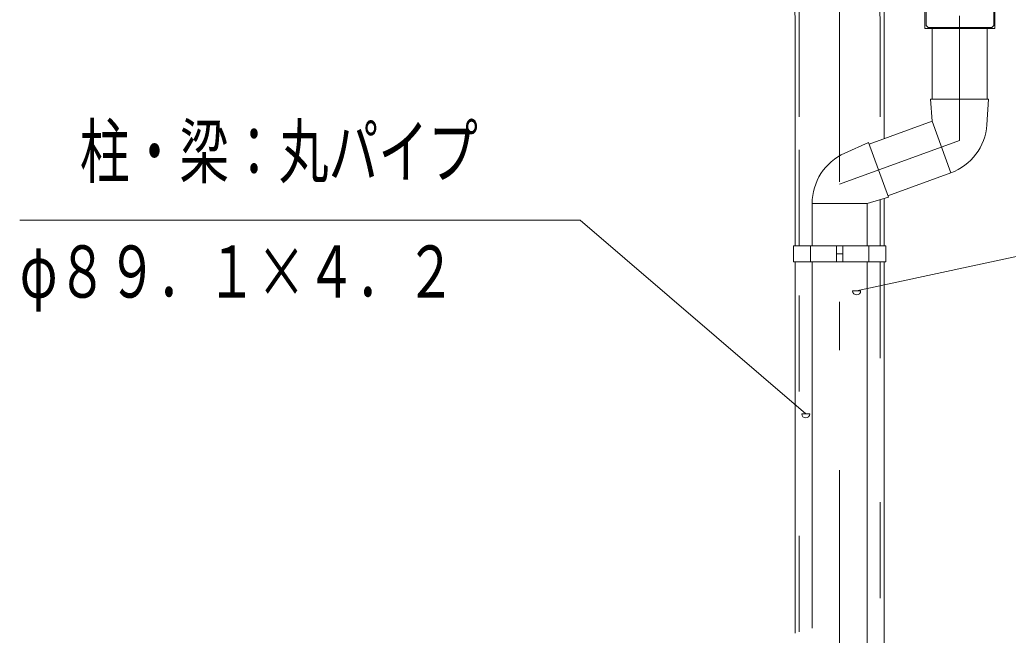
# Model space of a CAD drawing. Units: millimetres, scale not verified. Extents: x -26655 to 26659, y -10500 to 10500.
# Drawn here: x 19399 to 21869, y 5138 to 6675 of the extents above; entities that cross this region are included whole.
import ezdxf
from ezdxf.enums import TextEntityAlignment as Align

# ---------------------------------------------------------------- set-up
doc = ezdxf.new("R2010")
doc.units = ezdxf.units.MM
doc.header["$LTSCALE"] = 60
doc.linetypes.add('USER2', pattern=[10, 4, -6])
doc.linetypes.add('USER3', pattern=[24, 12, -5, 2, -5])
for name, color, linetype, lineweight in [('0-6_2-02BOLD', 7, 'Continuous', 18), ('0-7_2-12HIDDEN', 3, 'USER2', 18), ('0-8_2-22CENTER', 3, 'USER3', 18), ('0-A_2-52DIM', 3, 'Continuous', 18)]:
    doc.layers.add(name, color=color, linetype=linetype, lineweight=lineweight)
doc.styles.add('ＭＳ ゴシック', font='')
doc.styles.get('ＭＳ ゴシック').set_extended_font_data('MS Gothic')

msp = doc.modelspace()

# ---------------------------------------------------------------- linework, layer by layer
at = {"layer": '0-6_2-02BOLD'}
for p, q in [((21336.04, 6109.94), (21336.04, 6672.44)), ((21336.04, 6672.44), (21336.04, 6109.94)), ((21558.79, 6378.16), (21558.79, 6672.44)), ((21678.18, 6652.53), (21678.18, 6476.62)), ((21815.68, 6476.62), (21815.68, 6652.53)), ((21674.42, 6476.62), (21819.43, 6476.62)), ((21678.18, 6421.61), (21674.43, 6476.62)), ((21819.44, 6476.62), (21815.03, 6412.13)), ((21520.82, 6364.34), (21678.18, 6421.61)), ((21678.18, 6421.61), (21725.21, 6292.41)), ((21519.53, 6367.87), (21460.44, 6341.67)), ((21569.13, 6231.61), (21519.54, 6367.87)), ((21724.88, 6292.29), (21567.85, 6235.13)), ((21516.16, 6216.32), (21569.13, 6231.61)), ((21558.79, 6228.63), (21558.79, 6109.94)), ((21378.66, 6216.32), (21516.16, 6216.32)), ((21378.67, 6109.94), (21378.67, 6216.32)), ((21516.17, 6109.94), (21516.17, 6216.32)), ((21374.66, 6069.93), (21374.66, 6109.93)), ((21439.79, 6069.93), (21439.79, 6109.93)), ((21455.04, 6109.93), (21455.04, 6069.93)), ((21520.16, 6109.93), (21520.16, 6069.93)), ((21439.79, 6089.93), (21455.04, 6089.93)), ((21336.04, 5143.21), (21336.04, 6069.93)), ((21378.67, 6069.93), (21378.67, 5155.82)), ((21516.17, 6069.93), (21516.17, 1614.93)), ((21558.79, 1614.93), (21558.79, 6069.93))]:
    msp.add_line(p, q, dxfattribs=at)
for points in [[(21827.22, 6655.53), (21832.22, 6660.53), (21832.22, 6765.03), (21835.21, 6765.03), (21835.21, 6652.53), (21660.21, 6652.53), (21660.21, 6765.03), (21663.21, 6765.03), (21663.21, 6660.53), (21668.21, 6655.53)], [(21332.04, 6069.93), (21332.04, 6109.93), (21562.79, 6109.93), (21562.79, 6069.93)]]:
    msp.add_lwpolyline(points, close=True, dxfattribs=at)
for centre, radius, start, end in [((20772.42, 6672.43), 563.62, 0, 84.50003), ((20772.42, 6672.43), 786.38, 0, 10.0701), ((21677.85, 6421.5), 137.5, 290.00024, 356.09424), ((21516.17, 6215.97), 137.5, 113.90668, 180.16823)]:
    msp.add_arc(centre, radius, start, end, dxfattribs=at)
at = {"layer": '0-7_2-12HIDDEN'}
for p, q in [((21346.53, 6109.94), (21346.53, 6672.44)), ((21346.54, 6672.44), (21346.54, 6109.94)), ((21548.29, 6672.44), (21548.29, 6374.34)), ((21548.29, 6109.93), (21548.29, 6225.59)), ((21346.54, 5146.32), (21346.54, 6069.93)), ((21548.29, 6069.93), (21548.29, 1614.93))]:
    msp.add_line(p, q, dxfattribs=at)
for radius, end in [(574.12, 84.50003), (775.88, 10.07104)]:
    msp.add_arc((20772.42, 6672.43), radius, 0, end, dxfattribs=at)
at = {"layer": '0-8_2-22CENTER'}
msp.add_line((21447.41, -930.07), (21447.41, 6672.44), dxfattribs=at)
msp.add_lwpolyline([(21447.41, 6264.46), (21746.93, 6373.48), (21746.93, 6684.85)], dxfattribs=at)
msp.add_arc((20772.42, 6672.43), 675, 0, 84.50003, dxfattribs=at)
at = {"layer": '0-A_2-52DIM'}
for p, q in [((19399.27, 6174), (20799.27, 6174)), ((20799.27, 6174), (21362.74, 5690.61)), ((21499.9, 5997.63), (21479.9, 5997.63)), ((21372.74, 5690.61), (21352.74, 5690.61))]:
    msp.add_line(p, q, dxfattribs=at)
msp.add_lwpolyline([(21489.9, 5997.63), (23547.42, 6439.95), (25547.41, 6439.95)], dxfattribs=at)
for centre in [(21489.9, 5997.63), (21362.74, 5690.61)]:
    msp.add_arc(centre, 10, 180, 0, dxfattribs=at)

# ---------------------------------------------------------------- texts
at = {"layer": '0-A_2-52DIM', "color": 7, "style": 'ＭＳ ゴシック', "width": 0.7}
for s, p in [('柱・梁：丸パイプ', (19549.27, 6241.77)), ('φ８９．１×４．２', (19399.27, 5941.77))]:
    msp.add_text(s, height=130.2, dxfattribs=at).set_placement(p, align=Align.BOTTOM_LEFT)

doc.saveas('drawing.dxf')
